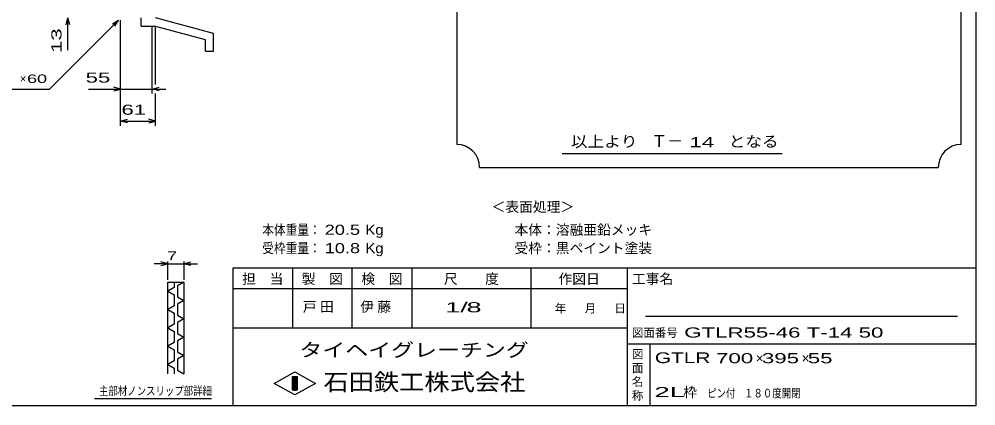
# Model space of a CAD drawing. Units: millimetres, scale not verified. Extents: x -1456 to 1389, y -1026 to 839.
# Drawn here: x -280 to 1389, y -921 to -246 of the extents above; entities that cross this region are included whole.
import ezdxf
from ezdxf.enums import TextEntityAlignment as Align

# ---------------------------------------------------------------- set-up
doc = ezdxf.new("R2010")
doc.units = ezdxf.units.MM
doc.header["$LTSCALE"] = 8
for name, color, linetype, lineweight in [('0_2', 150, 'Continuous', 25), ('19', 6, 'Continuous', 25), ('22', 4, 'Continuous', 25), ('24', 2, 'Continuous', 25), ('32', 4, 'Continuous', 25)]:
    doc.layers.add(name, color=color, linetype=linetype, lineweight=lineweight)
doc.styles.add('ベクトル', font='')
doc.styles.get('ベクトル').set_extended_font_data('ベクトル')

msp = doc.modelspace()

# ---------------------------------------------------------------- linework, layer by layer
at = {"layer": '0_2'}
for p, q in [((1388.8, 838.8), (1388.8, -921.2)), ((1388.8, -681.2), (92.8, -681.2)), ((92.8, -681.2), (92.8, -921.2)), ((196.8, -681.2), (196.8, -785.2)), ((300.8, -785.2), (300.8, -681.2)), ((404.8, -681.2), (404.8, -785.2)), ((612.8, -785.2), (612.8, -681.2)), ((780.8, -681.2), (780.8, -921.2)), ((780.8, -717.2), (92.8, -717.2)), ((1356.8, -765.2), (812.8, -765.2)), ((92.8, -785.2), (780.8, -785.2)), ((780.8, -813.2), (1388.8, -813.2)), ((820.8, -921.2), (820.8, -813.2)), ((164.8, -882), (200.8, -862)), ((200.8, -862), (236.8, -882)), ((200.8, -902), (164.8, -882)), ((196.8, -870), (204.8, -870)), ((196.8, -894), (196.8, -870)), ((196.8, -870), (198.4, -870)), ((198.4, -870), (198.4, -894)), ((200, -894), (200, -870)), ((200, -870), (201.6, -870)), ((236.8, -882), (200.8, -902)), ((201.6, -870), (201.6, -894)), ((203.2, -894), (203.2, -870)), ((203.2, -870), (204.8, -870)), ((204.8, -870), (204.8, -894)), ((204.8, -870), (204.8, -894)), ((204.8, -894), (196.8, -894)), ((198.4, -894), (200, -894)), ((201.6, -894), (203.2, -894)), ((1388.8, -921.2), (-1379.2, -921.2))]:
    msp.add_line(p, q, dxfattribs=at)
at = {"layer": '19'}
for p, q in [((-67, -258.5), (-67, -244.5)), ((59, -271.5), (-42, -244.5)), ((-67, -258.5), (-44, -258.5)), ((45, -282.5), (-44, -258.5)), ((45, -302.5), (45, -282.5)), ((59, -302.5), (59, -271.5)), ((45, -302.5), (59, -302.5))]:
    msp.add_line(p, q, dxfattribs=at)
at = {"layer": '22'}
for p, q in [((-227, -368.5), (-107, -248.5)), ((-198.2, -256.5), (-195, -244.5)), ((-191.8, -256.5), (-195, -244.5)), ((-195, -300.5), (-195, -244.5)), ((-117.4, -254.9), (-107, -248.5)), ((-113.4, -258.9), (-107, -248.5)), ((-103, -376.5), (-103, -248.5)), ((-103, -432.5), (-103, -248.5)), ((-48, -376.5), (-48, -260.7)), ((-42, -360.5), (-42, -260.7)), ((-103, -368.5), (-115, -365.3)), ((-48, -368.5), (-36, -365.3)), ((-387, -368.5), (-227, -368.5)), ((-159, -368.5), (-103, -368.5)), ((-115, -371.7), (-103, -368.5)), ((-103, -368.5), (-48, -368.5)), ((-36, -371.7), (-48, -368.5)), ((-48, -368.5), (-24, -368.5)), ((-42, -432.5), (-42, -376.5)), ((-103, -424.5), (-91, -421.3)), ((-91, -427.7), (-103, -424.5)), ((-103, -424.5), (-42, -424.5)), ((-42, -424.5), (-54, -421.3)), ((-54, -427.7), (-42, -424.5))]:
    msp.add_line(p, q, dxfattribs=at)
at = {"layer": '24', "color": 4}
for p, q in [((483.2, 774.8), (483.2, -465.2)), ((1363.2, -465.2), (1363.2, 774.8)), ((667.2, -481.2), (1051.2, -481.2)), ((523.2, -505.2), (1323.2, -505.2))]:
    msp.add_line(p, q, dxfattribs=at)
for centre, start, end in [((483.2, -505.2), 0, 90), ((1363.2, -505.2), 90, 180)]:
    msp.add_arc(centre, 40, start, end, dxfattribs=at)
at = {"layer": '32'}
for p, q in [((-20.8, -673.2), (-44.8, -673.2)), ((-20.8, -673.2), (-32.8, -670)), ((-32.8, -676.4), (-20.8, -673.2)), ((-20.8, -701.2), (-20.8, -669.2)), ((-20.8, -673.2), (7.2, -673.2)), ((7.2, -669.2), (7.2, -701.2)), ((7.2, -673.2), (19.2, -670)), ((19.2, -676.4), (7.2, -673.2)), ((7.2, -673.2), (31.2, -673.2)), ((-20.8, -705.2), (7.2, -705.2)), ((-20.8, -865.2), (-20.8, -705.2)), ((-9.6, -714.8), (-20.8, -721.2)), ((-9.6, -705.2), (-9.6, -714.8)), ((7.2, -705.2), (-4, -711.6)), ((-4, -711.6), (-4, -730.8)), ((7.2, -705.2), (7.2, -865.2)), ((-20.8, -721.2), (-9.6, -727.6)), ((-9.6, -727.6), (-9.6, -746.8)), ((-4, -730.8), (7.2, -737.2)), ((-9.6, -746.8), (-20.8, -753.2)), ((7.2, -737.2), (-4, -743.6)), ((-4, -743.6), (-4, -762.8)), ((-20.8, -753.2), (-9.6, -759.6)), ((-9.6, -759.6), (-9.6, -778.8)), ((-4, -762.8), (7.2, -769.2)), ((-9.6, -778.8), (-20.8, -785.2)), ((7.2, -769.2), (-4, -775.6)), ((-4, -775.6), (-4, -794.8)), ((-20.8, -785.2), (-9.6, -791.6)), ((-9.6, -791.6), (-9.6, -810.8)), ((-4, -794.8), (7.2, -801.2)), ((-9.6, -810.8), (-20.8, -817.2)), ((-20.8, -817.2), (-9.6, -823.6)), ((7.2, -801.2), (-4, -807.6)), ((-4, -807.6), (-4, -826.8)), ((-9.6, -823.6), (-9.6, -842.8)), ((-4, -826.8), (7.2, -833.2)), ((7.2, -833.2), (-4, -839.6)), ((-9.6, -842.8), (-20.8, -849.2)), ((-20.8, -849.2), (-9.6, -855.6)), ((-4, -839.6), (-4, -858.8)), ((-9.6, -855.6), (-9.6, -865.2)), ((-4, -858.8), (7.2, -865.2)), ((55.2, -909.2), (-148.8, -909.2))]:
    msp.add_line(p, q, dxfattribs=at)

# ---------------------------------------------------------------- texts
at = {"layer": '0_2', "style": 'ベクトル'}
for s, height, p in [('担\u3000当', 17.6, (108.8, -699.6)), ('製\u3000図', 17.6, (212.8, -699.6)), ('検\u3000図', 17.6, (316.8, -699.6)), ('尺\u3000\u3000度', 17.6, (460.8, -699.6)), ('作図日', 17.6, (660.8, -699.6)), ('工事名', 17.6, (788.8, -699.6)), ('年', 14.66, (654.4, -751.2)), ('月', 14.66, (706.4, -751.2)), ('日', 14.66, (758.4, -751.2)), ('図面番号', 14.66, (788.8, -793.6)), ('図', 14.66, (788.8, -831.2)), ('面', 14.66, (788.8, -855.2)), ('名', 14.66, (788.8, -879.2)), ('称', 14.66, (788.8, -903.2))]:
    msp.add_text(s, height=height, dxfattribs=at).set_placement(p, align=Align.MIDDLE_LEFT)
at = {"layer": '0_2', "color": 222, "style": 'ベクトル'}
for s, height, width, p in [('タイヘイグレーチング', 23.46, 1.25, (208.8, -823.6)), ('石田鉄工株式会社', 29.33, 1.1, (250.8, -879.6))]:
    msp.add_text(s, height=height, dxfattribs=dict(at, width=width)).set_placement(p, align=Align.MIDDLE_LEFT)
at = {"layer": '22', "color": 2, "style": 'ベクトル', "width": 1.65}
msp.add_text(' 13 ', height=17.6, rotation=90, dxfattribs=at).set_placement((-215, -316.5), align=Align.MIDDLE_LEFT)
at = {"layer": '22', "color": 2, "style": 'ベクトル'}
for s, height, p in [('×', 14.66, (-279, -350.5)), ('＜表面処理＞', 17.6, (544, -574)), ('本体：', 17.6, (584, -614)), ('溶融亜鉛メッキ', 17.6, (656, -614)), ('受枠：', 17.6, (584, -646)), ('黒ペイント塗装', 17.6, (656, -646)), ('×', 17.6, (1004.8, -838)), ('×', 17.6, (1084.8, -838)), ('枠', 17.6, (878.4, -897.2))]:
    msp.add_text(s, height=height, dxfattribs=at).set_placement(p, align=Align.MIDDLE_LEFT)
for s, height, width, p in [(' 60 ', 14.66, 1.6, (-275, -350.5)), (' 55 ', 17.6, 1.65, (-175, -348.5)), (' 61 ', 17.6, 1.65, (-112.5, -404.5)), ('本体重量：', 17.6, 0.85, (144, -614)), (' 20.5', 17.6, 1.35, (244, -614)), ('Kg', 17.6, 1.1, (324, -614)), ('受枠重量：', 17.6, 0.85, (144, -646)), (' 10.8', 17.6, 1.35, (244, -646)), ('Kg', 17.6, 1.1, (324, -646)), ('1/', 17.6, 2, (463.2, -749.2)), (' 8 ', 17.6, 2, (487.2, -749.2)), ('GTLR55-46 T-14 50  ', 17.6, 1.65, (880, -793.2)), ('GTLR', 18.77, 1.45, (828.8, -837.2)), (' 700 ', 17.6, 1.65, (924.8, -838)), (' 395 ', 17.6, 1.65, (1004.8, -838)), (' 55 ', 17.6, 1.65, (1084.8, -838)), ('2L', 17.6, 2.05, (828, -897.2)), ('ピン付', 14.66, 0.8, (920, -899.2)), ('\u3000１８０度開閉', 14.66, 0.8, (968, -899.2))]:
    msp.add_text(s, height=height, dxfattribs=dict(at, width=width)).set_placement(p, align=Align.MIDDLE_LEFT)
at = {"layer": '22', "color": 2, "char_height": 17.6, "attachment_point": 4, "style": 'ベクトル'}
for s, insert in [('\\T1.25;戸田\u3000', (214.8, -749.2)), ('\\T1.25;伊藤\u3000', (314.8, -749.2))]:
    msp.add_mtext(s, dxfattribs=dict(at, insert=insert))
at = {"layer": '24', "style": 'ベクトル'}
for s, height, width, p in [('以上より\u3000', 19.35, 1.1, (682.4, -460)), ('となる', 19.35, 1.1, (957.6, -460)), (' 14 ', 17.6, 1.65, (878.4, -461.2))]:
    msp.add_text(s, height=height, dxfattribs=dict(at, width=width)).set_placement(p, align=Align.MIDDLE_LEFT)
msp.add_text('Ｔ－', height=20.53, dxfattribs=at).set_placement((822.4, -459.2), align=Align.MIDDLE_LEFT)
at = {"layer": '32', "color": 2, "style": 'ベクトル'}
for s, width, p in [(' 7 ', 1.6, (-30.8, -659.2)), ('主部材ノンスリップ部詳細', 0.8, (-140.8, -895.2))]:
    msp.add_text(s, height=14.66, dxfattribs=dict(at, width=width)).set_placement(p, align=Align.MIDDLE_LEFT)

doc.saveas('drawing.dxf')
